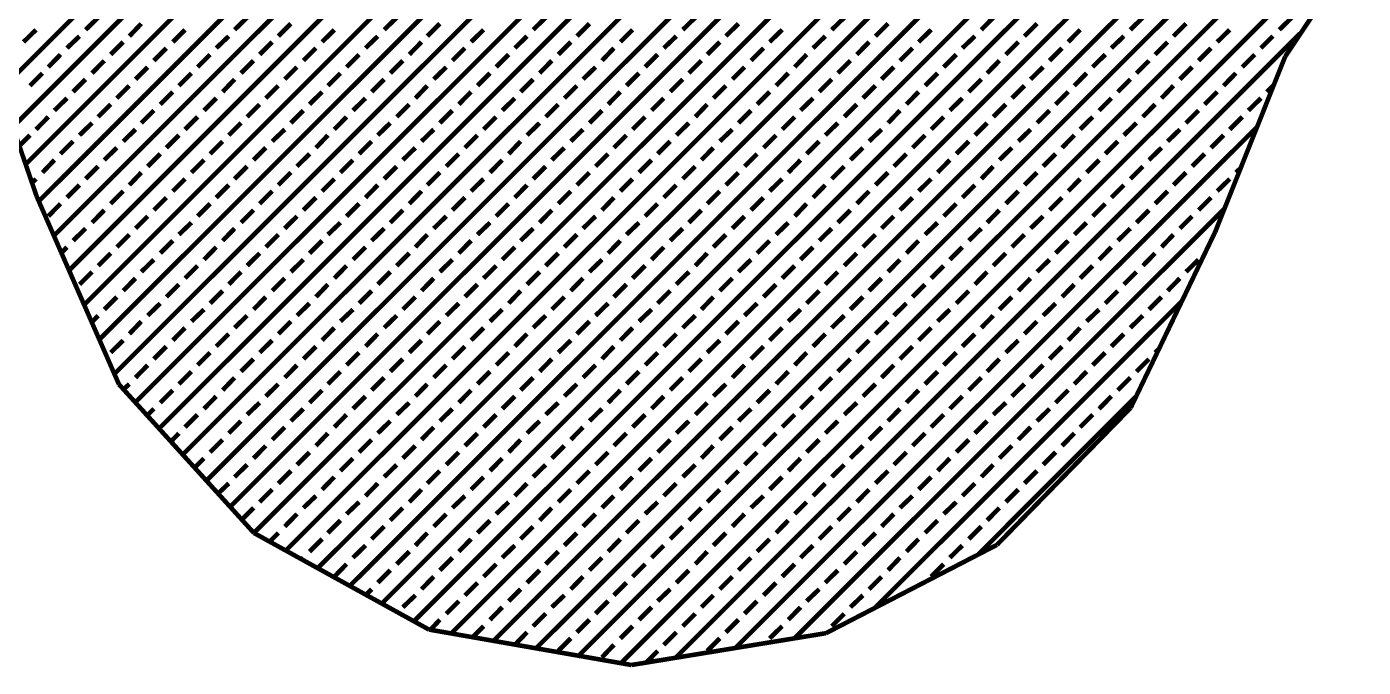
# Model space of a CAD drawing. Extents: x 2 to 176, y -19 to 159.
# Drawn here: x 104.63 to 105.74, y 118.95 to 119.482 of the extents above; entities that cross this region are included whole.
import ezdxf

# ---------------------------------------------------------------- set-up
doc = ezdxf.new("R2010")
doc.units = 0
doc.layers.add('BG_SILKSCREEN_TOP', color=7, linetype='CONTINUOUS')

msp = doc.modelspace()

# ---------------------------------------------------------------- linework, layer by layer
at = {"layer": 'BG_SILKSCREEN_TOP', "const_width": 0.00381}
for points in [[(104.818942, 119.06123), (106.206036, 120.448324)], [(104.845612, 119.046752), (106.250232, 120.451372)], [(104.872028, 119.03202), (106.294174, 120.45442)], [(104.898698, 119.017288), (106.336084, 120.454674)], [(104.92486, 119.002302), (106.373422, 120.451118)], [(104.799384, 119.083074), (106.158284, 120.442228)], [(104.95153, 118.98757), (106.411268, 120.447308)], [(104.982772, 118.977664), (106.448606, 120.443244)], [(105.017824, 118.971568), (106.486198, 120.439434)], [(104.779572, 119.104664), (106.10596, 120.431052)], [(105.05313, 118.965218), (106.523536, 120.435878)], [(104.760014, 119.126508), (106.05389, 120.42013)], [(105.08869, 118.959376), (106.554778, 120.425464)], [(105.123742, 118.953026), (106.585512, 120.41505)], [(104.740456, 119.148098), (105.988866, 120.397016)], [(104.60863, 119.429276), (105.308654, 120.1293)], [(104.61879, 119.398542), (105.32618, 120.105678)], [(104.629712, 119.367808), (105.342436, 120.080532)], [(104.64038, 119.33682), (105.3592, 120.05564)], [(104.65308, 119.308372), (105.375456, 120.030748)], [(104.665526, 119.279416), (105.391712, 120.00611)], [(104.678226, 119.250968), (105.405174, 119.97817)], [(104.690672, 119.222012), (105.41889, 119.949976)], [(104.703372, 119.193564), (105.432098, 119.92229)], [(104.720644, 119.169942), (105.44556, 119.894604)], [(105.675176, 119.456962), (105.73639, 119.54891)], [(104.679242, 119.479314), (104.689656, 119.489474)], [(104.715564, 119.47398), (104.72547, 119.484394)], [(104.80294, 119.479314), (104.813354, 119.489474)], [(104.839262, 119.47398), (104.849676, 119.484394)], [(104.927146, 119.479314), (104.93756, 119.489474)], [(104.96296, 119.47398), (104.973374, 119.484394)], [(105.050844, 119.479314), (105.061258, 119.489474)], [(105.087166, 119.47398), (105.09758, 119.484394)], [(105.17505, 119.479314), (105.185464, 119.489474)], [(105.210864, 119.47398), (105.221278, 119.484394)], [(105.298748, 119.479314), (105.309162, 119.489474)], [(105.33507, 119.47398), (105.345484, 119.484394)], [(105.422954, 119.479314), (105.43286, 119.489474)], [(105.458768, 119.47398), (105.469182, 119.484394)], [(105.546652, 119.479314), (105.557066, 119.489474)], [(105.582466, 119.47398), (105.59288, 119.484394)], [(105.67035, 119.479314), (105.680764, 119.489474)], [(104.62768, 119.469154), (104.638094, 119.479314)], [(104.663748, 119.464074), (104.674162, 119.47398)], [(104.751632, 119.469154), (104.761792, 119.479314)], [(104.7877, 119.464074), (104.798114, 119.47398)], [(104.875584, 119.469154), (104.885744, 119.479314)], [(104.911652, 119.464074), (104.921812, 119.47398)], [(104.999282, 119.469154), (105.009696, 119.479314)], [(105.035604, 119.464074), (105.045764, 119.47398)], [(105.123234, 119.469154), (105.133394, 119.479314)], [(105.159302, 119.464074), (105.169716, 119.47398)], [(105.169462, 118.957852), (105.687622, 119.476266)], [(105.247186, 119.469154), (105.2576, 119.479314)], [(105.283254, 119.464074), (105.293414, 119.47398)], [(105.370884, 119.469154), (105.381298, 119.479314)], [(105.407206, 119.464074), (105.41762, 119.47398)], [(105.49509, 119.469154), (105.504996, 119.479314)], [(105.530904, 119.464074), (105.541318, 119.47398)], [(105.618788, 119.469154), (105.629202, 119.479314)], [(105.65511, 119.464074), (105.665016, 119.47398)], [(104.70007, 119.45874), (104.710484, 119.469154)], [(104.735884, 119.45366), (104.746298, 119.464074)], [(104.823768, 119.45874), (104.834182, 119.469154)], [(104.86009, 119.45366), (104.870504, 119.464074)], [(104.947974, 119.45874), (104.958134, 119.469154)], [(104.983788, 119.45366), (104.994202, 119.464074)], [(105.071672, 119.45874), (105.082086, 119.469154)], [(105.107994, 119.45366), (105.1179, 119.464074)], [(105.19537, 119.45874), (105.205784, 119.469154)], [(105.231692, 119.45366), (105.242106, 119.464074)], [(105.319576, 119.45874), (105.329736, 119.469154)], [(105.35539, 119.45366), (105.365804, 119.464074)], [(105.443274, 119.45874), (105.453688, 119.469154)], [(105.479596, 119.45366), (105.49001, 119.464074)], [(105.567226, 119.45874), (105.57764, 119.469154)], [(105.603294, 119.45366), (105.613708, 119.464074)], [(104.597708, 119.46001), (104.638602, 119.340884)], [(104.648254, 119.448326), (104.658414, 119.45874)], [(104.684576, 119.443246), (104.694736, 119.45366)], [(104.772206, 119.448326), (104.78262, 119.45874)], [(104.808274, 119.443246), (104.818688, 119.45366)], [(104.895904, 119.448326), (104.906318, 119.45874)], [(104.932226, 119.443246), (104.94264, 119.45366)], [(105.02011, 119.448326), (105.030524, 119.45874)], [(105.056178, 119.443246), (105.066338, 119.45366)], [(105.143808, 119.448326), (105.154222, 119.45874)], [(105.18013, 119.443246), (105.190544, 119.45366)], [(105.268014, 119.448326), (105.27792, 119.45874)], [(105.303828, 119.443246), (105.314242, 119.45366)], [(105.391712, 119.448326), (105.402126, 119.45874)], [(105.42778, 119.443246), (105.43794, 119.45366)], [(105.51541, 119.448326), (105.525824, 119.45874)], [(105.551732, 119.443246), (105.562146, 119.45366)], [(105.617264, 119.311674), (105.675176, 119.456962)], [(105.639616, 119.448326), (105.65003, 119.45874)], [(104.633014, 119.432832), (104.643428, 119.443246)], [(104.668828, 119.427752), (104.679242, 119.438166)], [(104.720644, 119.438166), (104.730804, 119.448326)], [(104.756712, 119.432832), (104.767126, 119.443246)], [(104.793034, 119.427752), (104.80294, 119.438166)], [(104.844596, 119.438166), (104.854756, 119.448326)], [(104.88041, 119.432832), (104.890824, 119.443246)], [(104.916732, 119.427752), (104.927146, 119.438166)], [(104.968294, 119.438166), (104.978708, 119.448326)], [(105.004616, 119.432832), (105.01503, 119.443246)], [(105.04043, 119.427752), (105.050844, 119.438166)], [(105.092246, 119.438166), (105.10266, 119.448326)], [(105.128314, 119.432832), (105.138728, 119.443246)], [(105.164636, 119.427752), (105.17505, 119.438166)], [(105.216198, 119.438166), (105.226358, 119.448326)], [(105.25252, 119.432832), (105.26268, 119.443246)], [(105.288334, 119.427752), (105.298748, 119.438166)], [(105.34015, 119.438166), (105.35031, 119.448326)], [(105.376218, 119.432832), (105.386632, 119.443246)], [(105.41254, 119.427752), (105.422954, 119.438166)], [(105.463848, 119.438166), (105.474262, 119.448326)], [(105.50017, 119.432832), (105.51033, 119.443246)], [(105.536238, 119.427752), (105.546652, 119.438166)], [(105.5878, 119.438166), (105.59796, 119.448326)], [(105.624122, 119.432832), (105.634282, 119.443246)], [(104.70515, 119.422418), (104.715564, 119.432832)], [(104.741218, 119.417338), (104.751632, 119.427752)], [(104.828848, 119.422418), (104.839262, 119.432832)], [(104.86517, 119.417338), (104.875584, 119.427752)], [(104.953054, 119.422418), (104.96296, 119.432832)], [(104.989122, 119.417338), (104.999282, 119.427752)], [(105.076752, 119.422418), (105.087166, 119.432832)], [(105.113074, 119.417338), (105.123234, 119.427752)], [(105.20045, 119.422418), (105.210864, 119.432832)], [(105.236772, 119.417338), (105.247186, 119.427752)], [(105.324656, 119.422418), (105.33507, 119.432832)], [(105.360724, 119.417338), (105.370884, 119.427752)], [(105.448354, 119.422418), (105.458768, 119.432832)], [(105.484676, 119.417338), (105.49509, 119.427752)], [(105.57256, 119.422418), (105.582466, 119.432832)], [(105.608374, 119.417338), (105.618788, 119.427752)], [(105.659936, 119.427752), (105.665778, 119.43334)], [(104.653334, 119.412258), (104.663748, 119.422418)], [(104.689656, 119.406924), (104.70007, 119.417338)], [(104.77754, 119.412258), (104.7877, 119.422418)], [(104.813354, 119.406924), (104.823768, 119.417338)], [(104.901238, 119.412258), (104.911652, 119.422418)], [(104.93756, 119.406924), (104.947974, 119.417338)], [(105.02519, 119.412258), (105.035604, 119.422418)], [(105.061258, 119.406924), (105.071672, 119.417338)], [(105.149142, 119.412258), (105.159302, 119.422418)], [(105.185464, 119.406924), (105.19537, 119.417338)], [(105.27284, 119.412258), (105.283254, 119.422418)], [(105.309162, 119.406924), (105.319576, 119.417338)], [(105.396792, 119.412258), (105.407206, 119.422418)], [(105.43286, 119.406924), (105.443274, 119.417338)], [(105.520744, 119.412258), (105.530904, 119.422418)], [(105.557066, 119.406924), (105.567226, 119.417338)], [(105.644696, 119.412258), (105.65511, 119.422418)], [(104.638094, 119.39651), (104.648254, 119.406924)], [(104.72547, 119.401844), (104.735884, 119.412258)], [(104.761792, 119.39651), (104.772206, 119.406924)], [(104.849676, 119.401844), (104.86009, 119.412258)], [(104.885744, 119.39651), (104.895904, 119.406924)], [(104.973374, 119.401844), (104.983788, 119.412258)], [(105.009696, 119.39651), (105.02011, 119.406924)], [(105.09758, 119.401844), (105.107994, 119.412258)], [(105.133394, 119.39651), (105.143808, 119.406924)], [(105.221278, 119.401844), (105.231692, 119.412258)], [(105.2576, 119.39651), (105.268014, 119.406924)], [(105.345484, 119.401844), (105.35539, 119.412258)], [(105.381298, 119.39651), (105.391712, 119.406924)], [(105.469182, 119.401844), (105.479596, 119.412258)], [(105.504996, 119.39651), (105.51541, 119.406924)], [(105.59288, 119.401844), (105.603294, 119.412258)], [(105.629202, 119.39651), (105.639616, 119.406924)], [(104.674162, 119.391684), (104.684576, 119.401844)], [(104.710484, 119.386604), (104.720644, 119.39651)], [(104.798114, 119.391684), (104.808274, 119.401844)], [(104.834182, 119.386604), (104.844596, 119.39651)], [(104.921812, 119.391684), (104.932226, 119.401844)], [(104.958134, 119.386604), (104.968294, 119.39651)], [(105.045764, 119.391684), (105.056178, 119.401844)], [(105.082086, 119.386604), (105.092246, 119.39651)], [(105.169716, 119.391684), (105.18013, 119.401844)], [(105.205784, 119.386604), (105.216198, 119.39651)], [(105.218738, 118.965726), (105.652062, 119.398796)], [(105.293414, 119.391684), (105.303828, 119.401844)], [(105.329736, 119.386604), (105.34015, 119.39651)], [(105.41762, 119.391684), (105.42778, 119.401844)], [(105.453688, 119.386604), (105.463848, 119.39651)], [(105.541318, 119.391684), (105.551732, 119.401844)], [(105.57764, 119.386604), (105.5878, 119.39651)], [(104.624124, 119.382794), (104.633014, 119.391684)], [(104.658414, 119.37619), (104.668828, 119.386604)], [(104.746298, 119.38127), (104.756712, 119.391684)], [(104.78262, 119.37619), (104.793034, 119.386604)], [(104.870504, 119.38127), (104.88041, 119.391684)], [(104.906318, 119.37619), (104.916732, 119.386604)], [(104.994202, 119.38127), (105.004616, 119.391684)], [(105.030524, 119.37619), (105.04043, 119.386604)], [(105.1179, 119.38127), (105.128314, 119.391684)], [(105.154222, 119.37619), (105.164636, 119.386604)], [(105.242106, 119.38127), (105.25252, 119.391684)], [(105.27792, 119.37619), (105.288334, 119.386604)], [(105.365804, 119.38127), (105.376218, 119.391684)], [(105.402126, 119.37619), (105.41254, 119.386604)], [(105.49001, 119.38127), (105.50017, 119.391684)], [(105.525824, 119.37619), (105.536238, 119.386604)], [(105.613708, 119.38127), (105.624122, 119.391684)], [(104.694736, 119.37111), (104.70515, 119.38127)], [(104.730804, 119.365776), (104.741218, 119.37619)], [(104.818688, 119.37111), (104.828848, 119.38127)], [(104.854756, 119.365776), (104.86517, 119.37619)], [(104.94264, 119.37111), (104.953054, 119.38127)], [(104.978708, 119.365776), (104.989122, 119.37619)], [(105.066338, 119.37111), (105.076752, 119.38127)], [(105.10266, 119.365776), (105.113074, 119.37619)], [(105.190544, 119.37111), (105.20045, 119.38127)], [(105.226358, 119.365776), (105.236772, 119.37619)], [(105.314242, 119.37111), (105.324656, 119.38127)], [(105.35031, 119.365776), (105.360724, 119.37619)], [(105.43794, 119.37111), (105.448354, 119.38127)], [(105.474262, 119.365776), (105.484676, 119.37619)], [(105.562146, 119.37111), (105.57256, 119.38127)], [(105.59796, 119.365776), (105.608374, 119.37619)], [(104.643428, 119.360696), (104.653334, 119.37111)], [(104.679242, 119.355362), (104.689656, 119.365776)], [(104.715564, 119.350282), (104.72547, 119.360696)], [(104.767126, 119.360696), (104.77754, 119.37111)], [(104.80294, 119.355362), (104.813354, 119.365776)], [(104.839262, 119.350282), (104.849676, 119.360696)], [(104.890824, 119.360696), (104.901238, 119.37111)], [(104.927146, 119.355362), (104.93756, 119.365776)], [(104.96296, 119.350282), (104.973374, 119.360696)], [(105.01503, 119.360696), (105.02519, 119.37111)], [(105.050844, 119.355362), (105.061258, 119.365776)], [(105.087166, 119.350282), (105.09758, 119.360696)], [(105.138728, 119.360696), (105.149142, 119.37111)], [(105.17505, 119.355362), (105.185464, 119.365776)], [(105.210864, 119.350282), (105.221278, 119.360696)], [(105.26268, 119.360696), (105.27284, 119.37111)], [(105.298748, 119.355362), (105.309162, 119.365776)], [(105.33507, 119.350282), (105.345484, 119.360696)], [(105.386632, 119.360696), (105.396792, 119.37111)], [(105.422954, 119.355362), (105.43286, 119.365776)], [(105.458768, 119.350282), (105.469182, 119.360696)], [(105.51033, 119.360696), (105.520744, 119.37111)], [(105.546652, 119.355362), (105.557066, 119.365776)], [(105.582466, 119.350282), (105.59288, 119.360696)], [(105.634282, 119.360696), (105.638092, 119.364252)], [(104.634792, 119.35206), (104.638094, 119.355362)], [(104.663748, 119.339868), (104.674162, 119.350282)], [(104.751632, 119.345202), (104.761792, 119.355362)], [(104.7877, 119.339868), (104.798114, 119.350282)], [(104.875584, 119.345202), (104.885744, 119.355362)], [(104.911652, 119.339868), (104.921812, 119.350282)], [(104.999282, 119.345202), (105.009696, 119.355362)], [(105.035604, 119.339868), (105.045764, 119.350282)], [(105.123234, 119.345202), (105.133394, 119.355362)], [(105.159302, 119.339868), (105.169716, 119.350282)], [(105.247186, 119.345202), (105.2576, 119.355362)], [(105.283254, 119.339868), (105.293414, 119.350282)], [(105.370884, 119.345202), (105.381298, 119.355362)], [(105.407206, 119.339868), (105.41762, 119.350282)], [(105.49509, 119.345202), (105.504996, 119.355362)], [(105.530904, 119.339868), (105.541318, 119.350282)], [(105.618788, 119.345202), (105.629202, 119.355362)], [(104.638602, 119.340884), (104.706928, 119.184674)], [(104.70007, 119.334788), (104.710484, 119.345202)], [(104.735884, 119.329454), (104.746298, 119.339868)], [(104.823768, 119.334788), (104.834182, 119.345202)], [(104.86009, 119.329454), (104.870504, 119.339868)], [(104.947974, 119.334788), (104.958134, 119.345202)], [(104.983788, 119.329454), (104.994202, 119.339868)], [(105.071672, 119.334788), (105.082086, 119.345202)], [(105.107994, 119.329454), (105.1179, 119.339868)], [(105.19537, 119.334788), (105.205784, 119.345202)], [(105.231692, 119.329454), (105.242106, 119.339868)], [(105.319576, 119.334788), (105.329736, 119.345202)], [(105.35539, 119.329454), (105.365804, 119.339868)], [(105.443274, 119.334788), (105.453688, 119.345202)], [(105.479596, 119.329454), (105.49001, 119.339868)], [(105.567226, 119.334788), (105.57764, 119.345202)], [(105.603294, 119.329454), (105.613708, 119.339868)], [(104.648254, 119.324374), (104.658414, 119.334788)], [(104.684576, 119.31904), (104.694736, 119.329454)], [(104.772206, 119.324374), (104.78262, 119.334788)], [(104.808274, 119.31904), (104.818688, 119.329454)], [(104.895904, 119.324374), (104.906318, 119.334788)], [(104.932226, 119.31904), (104.94264, 119.329454)], [(105.02011, 119.324374), (105.030524, 119.334788)], [(105.056178, 119.31904), (105.066338, 119.329454)], [(105.143808, 119.324374), (105.154222, 119.334788)], [(105.18013, 119.31904), (105.190544, 119.329454)], [(105.268014, 119.324374), (105.27792, 119.334788)], [(105.268014, 118.973854), (105.624376, 119.330216)], [(105.303828, 119.31904), (105.314242, 119.329454)], [(105.391712, 119.324374), (105.402126, 119.334788)], [(105.42778, 119.31904), (105.43794, 119.329454)], [(105.51541, 119.324374), (105.525824, 119.334788)], [(105.551732, 119.31904), (105.562146, 119.329454)], [(104.720644, 119.314214), (104.730804, 119.324374)], [(104.756712, 119.309134), (104.767126, 119.31904)], [(104.844596, 119.314214), (104.854756, 119.324374)], [(104.88041, 119.309134), (104.890824, 119.31904)], [(104.968294, 119.314214), (104.978708, 119.324374)], [(105.004616, 119.309134), (105.01503, 119.31904)], [(105.092246, 119.314214), (105.10266, 119.324374)], [(105.128314, 119.309134), (105.138728, 119.31904)], [(105.216198, 119.314214), (105.226358, 119.324374)], [(105.25252, 119.309134), (105.26268, 119.31904)], [(105.34015, 119.314214), (105.35031, 119.324374)], [(105.376218, 119.309134), (105.386632, 119.31904)], [(105.463848, 119.314214), (105.474262, 119.324374)], [(105.50017, 119.309134), (105.51033, 119.31904)], [(105.5878, 119.314214), (105.59796, 119.324374)], [(104.668828, 119.304054), (104.679242, 119.314214)], [(104.70515, 119.29872), (104.715564, 119.309134)], [(104.793034, 119.304054), (104.80294, 119.314214)], [(104.828848, 119.29872), (104.839262, 119.309134)], [(104.916732, 119.304054), (104.927146, 119.314214)], [(104.953054, 119.29872), (104.96296, 119.309134)], [(105.04043, 119.304054), (105.050844, 119.314214)], [(105.076752, 119.29872), (105.087166, 119.309134)], [(105.164636, 119.304054), (105.17505, 119.314214)], [(105.20045, 119.29872), (105.210864, 119.309134)], [(105.288334, 119.304054), (105.298748, 119.314214)], [(105.324656, 119.29872), (105.33507, 119.309134)], [(105.41254, 119.304054), (105.422954, 119.314214)], [(105.448354, 119.29872), (105.458768, 119.309134)], [(105.536238, 119.304054), (105.546652, 119.314214)], [(105.546906, 119.165116), (105.617264, 119.311674)], [(105.57256, 119.29872), (105.582466, 119.309134)], [(104.659176, 119.293894), (104.663748, 119.29872)], [(104.689656, 119.283226), (104.70007, 119.29364)], [(104.741218, 119.29364), (104.751632, 119.304054)], [(104.77754, 119.288306), (104.7877, 119.29872)], [(104.813354, 119.283226), (104.823768, 119.29364)], [(104.86517, 119.29364), (104.875584, 119.304054)], [(104.901238, 119.288306), (104.911652, 119.29872)], [(104.93756, 119.283226), (104.947974, 119.29364)], [(104.989122, 119.29364), (104.999282, 119.304054)], [(105.02519, 119.288306), (105.035604, 119.29872)], [(105.061258, 119.283226), (105.071672, 119.29364)], [(105.113074, 119.29364), (105.123234, 119.304054)], [(105.149142, 119.288306), (105.159302, 119.29872)], [(105.185464, 119.283226), (105.19537, 119.29364)], [(105.236772, 119.29364), (105.247186, 119.304054)], [(105.27284, 119.288306), (105.283254, 119.29872)], [(105.309162, 119.283226), (105.319576, 119.29364)], [(105.360724, 119.29364), (105.370884, 119.304054)], [(105.396792, 119.288306), (105.407206, 119.29872)], [(105.43286, 119.283226), (105.443274, 119.29364)], [(105.484676, 119.29364), (105.49509, 119.304054)], [(105.520744, 119.288306), (105.530904, 119.29872)], [(105.557066, 119.283226), (105.567226, 119.29364)], [(104.72547, 119.278146), (104.735884, 119.288306)], [(104.761792, 119.272812), (104.772206, 119.283226)], [(104.849676, 119.278146), (104.86009, 119.288306)], [(104.885744, 119.272812), (104.895904, 119.283226)], [(104.973374, 119.278146), (104.983788, 119.288306)], [(105.009696, 119.272812), (105.02011, 119.283226)], [(105.09758, 119.278146), (105.107994, 119.288306)], [(105.133394, 119.272812), (105.143808, 119.283226)], [(105.221278, 119.278146), (105.231692, 119.288306)], [(105.2576, 119.272812), (105.268014, 119.283226)], [(105.345484, 119.278146), (105.35539, 119.288306)], [(105.381298, 119.272812), (105.391712, 119.283226)], [(105.469182, 119.278146), (105.479596, 119.288306)], [(105.504996, 119.272812), (105.51541, 119.283226)], [(105.59288, 119.278146), (105.603294, 119.288306)], [(104.674162, 119.267732), (104.684576, 119.278146)], [(104.710484, 119.262398), (104.720644, 119.272812)], [(104.798114, 119.267732), (104.808274, 119.278146)], [(104.834182, 119.262398), (104.844596, 119.272812)], [(104.921812, 119.267732), (104.932226, 119.278146)], [(104.958134, 119.262398), (104.968294, 119.272812)], [(105.045764, 119.267732), (105.056178, 119.278146)], [(105.082086, 119.262398), (105.092246, 119.272812)], [(105.169716, 119.267732), (105.18013, 119.278146)], [(105.205784, 119.262398), (105.216198, 119.272812)], [(105.293414, 119.267732), (105.303828, 119.278146)], [(105.329736, 119.262398), (105.34015, 119.272812)], [(105.41762, 119.267732), (105.42778, 119.278146)], [(105.453688, 119.262398), (105.463848, 119.272812)], [(105.541318, 119.267732), (105.551732, 119.278146)], [(105.57764, 119.262398), (105.5878, 119.272812)], [(104.746298, 119.257318), (104.756712, 119.267732)], [(104.78262, 119.251984), (104.793034, 119.262398)], [(104.870504, 119.257318), (104.88041, 119.267732)], [(104.906318, 119.251984), (104.916732, 119.262398)], [(104.994202, 119.257318), (105.004616, 119.267732)], [(105.030524, 119.251984), (105.04043, 119.262398)], [(105.1179, 119.257318), (105.128314, 119.267732)], [(105.154222, 119.251984), (105.164636, 119.262398)], [(105.242106, 119.257318), (105.25252, 119.267732)], [(105.27792, 119.251984), (105.288334, 119.262398)], [(105.365804, 119.257318), (105.376218, 119.267732)], [(105.402126, 119.251984), (105.41254, 119.262398)], [(105.49001, 119.257318), (105.50017, 119.267732)], [(105.525824, 119.251984), (105.536238, 119.262398)], [(104.694736, 119.246904), (104.70515, 119.257318)], [(104.730804, 119.241824), (104.741218, 119.251984)], [(104.818688, 119.246904), (104.828848, 119.257318)], [(104.854756, 119.241824), (104.86517, 119.251984)], [(104.94264, 119.246904), (104.953054, 119.257318)], [(104.978708, 119.241824), (104.989122, 119.251984)], [(105.066338, 119.246904), (105.076752, 119.257318)], [(105.10266, 119.241824), (105.113074, 119.251984)], [(105.190544, 119.246904), (105.20045, 119.257318)], [(105.226358, 119.241824), (105.236772, 119.251984)], [(105.314242, 119.246904), (105.324656, 119.257318)], [(105.334562, 118.999), (105.589578, 119.254016)], [(105.35031, 119.241824), (105.360724, 119.251984)], [(105.43794, 119.246904), (105.448354, 119.257318)], [(105.474262, 119.241824), (105.484676, 119.251984)], [(105.562146, 119.246904), (105.57256, 119.257318)], [(104.684576, 119.23649), (104.689656, 119.241824)], [(104.767126, 119.236998), (104.77754, 119.246904)], [(104.80294, 119.231664), (104.813354, 119.241824)], [(104.890824, 119.236998), (104.901238, 119.246904)], [(104.927146, 119.231664), (104.93756, 119.241824)], [(105.01503, 119.236998), (105.02519, 119.246904)], [(105.050844, 119.231664), (105.061258, 119.241824)], [(105.138728, 119.236998), (105.149142, 119.246904)], [(105.17505, 119.231664), (105.185464, 119.241824)], [(105.26268, 119.236998), (105.27284, 119.246904)], [(105.298748, 119.231664), (105.309162, 119.241824)], [(105.386632, 119.236998), (105.396792, 119.246904)], [(105.422954, 119.231664), (105.43286, 119.241824)], [(105.51033, 119.236998), (105.520744, 119.246904)], [(105.546652, 119.231664), (105.557066, 119.241824)], [(104.715564, 119.226584), (104.72547, 119.236998)], [(104.751632, 119.22125), (104.761792, 119.231664)], [(104.839262, 119.226584), (104.849676, 119.236998)], [(104.875584, 119.22125), (104.885744, 119.231664)], [(104.96296, 119.226584), (104.973374, 119.236998)], [(104.999282, 119.22125), (105.009696, 119.231664)], [(105.087166, 119.226584), (105.09758, 119.236998)], [(105.123234, 119.22125), (105.133394, 119.231664)], [(105.210864, 119.226584), (105.221278, 119.236998)], [(105.247186, 119.22125), (105.2576, 119.231664)], [(105.33507, 119.226584), (105.345484, 119.236998)], [(105.370884, 119.22125), (105.381298, 119.231664)], [(105.458768, 119.226584), (105.469182, 119.236998)], [(105.49509, 119.22125), (105.504996, 119.231664)], [(104.70007, 119.21109), (104.710484, 119.22125)], [(104.735884, 119.205756), (104.746298, 119.21617)], [(104.7877, 119.21617), (104.798114, 119.226584)], [(104.823768, 119.21109), (104.834182, 119.22125)], [(104.86009, 119.205756), (104.870504, 119.21617)], [(104.911652, 119.21617), (104.921812, 119.226584)], [(104.947974, 119.21109), (104.958134, 119.22125)], [(104.983788, 119.205756), (104.994202, 119.21617)], [(105.035604, 119.21617), (105.045764, 119.226584)], [(105.071672, 119.21109), (105.082086, 119.22125)], [(105.107994, 119.205756), (105.1179, 119.21617)], [(105.159302, 119.21617), (105.169716, 119.226584)], [(105.19537, 119.21109), (105.205784, 119.22125)], [(105.231692, 119.205756), (105.242106, 119.21617)], [(105.283254, 119.21617), (105.293414, 119.226584)], [(105.319576, 119.21109), (105.329736, 119.22125)], [(105.35539, 119.205756), (105.365804, 119.21617)], [(105.407206, 119.21617), (105.41762, 119.226584)], [(105.443274, 119.21109), (105.453688, 119.22125)], [(105.479596, 119.205756), (105.49001, 119.21617)], [(105.530904, 119.21617), (105.541318, 119.226584)], [(104.772206, 119.200676), (104.78262, 119.21109)], [(104.808274, 119.195342), (104.818688, 119.205756)], [(104.895904, 119.200676), (104.906318, 119.21109)], [(104.932226, 119.195342), (104.94264, 119.205756)], [(105.02011, 119.200676), (105.030524, 119.21109)], [(105.056178, 119.195342), (105.066338, 119.205756)], [(105.143808, 119.200676), (105.154222, 119.21109)], [(105.18013, 119.195342), (105.190544, 119.205756)], [(105.268014, 119.200676), (105.27792, 119.21109)], [(105.303828, 119.195342), (105.314242, 119.205756)], [(105.391712, 119.200676), (105.402126, 119.21109)], [(105.42778, 119.195342), (105.43794, 119.205756)], [(105.51541, 119.200676), (105.525824, 119.21109)], [(105.551732, 119.195342), (105.562146, 119.205756)], [(105.567226, 119.21109), (105.570782, 119.214392)], [(104.720644, 119.190262), (104.730804, 119.200676)], [(104.756712, 119.184928), (104.767126, 119.195342)], [(104.844596, 119.190262), (104.854756, 119.200676)], [(104.88041, 119.184928), (104.890824, 119.195342)], [(104.968294, 119.190262), (104.978708, 119.200676)], [(105.004616, 119.184928), (105.01503, 119.195342)], [(105.092246, 119.190262), (105.10266, 119.200676)], [(105.128314, 119.184928), (105.138728, 119.195342)], [(105.216198, 119.190262), (105.226358, 119.200676)], [(105.25252, 119.184928), (105.26268, 119.195342)], [(105.34015, 119.190262), (105.35031, 119.200676)], [(105.376218, 119.184928), (105.386632, 119.195342)], [(105.463848, 119.190262), (105.474262, 119.200676)], [(105.50017, 119.184928), (105.51033, 119.195342)], [(104.706928, 119.184674), (104.818942, 119.06123)], [(104.710738, 119.18061), (104.715564, 119.184928)], [(104.793034, 119.179848), (104.80294, 119.190262)], [(104.828848, 119.174768), (104.839262, 119.184928)], [(104.916732, 119.179848), (104.927146, 119.190262)], [(104.953054, 119.174768), (104.96296, 119.184928)], [(105.04043, 119.179848), (105.050844, 119.190262)], [(105.076752, 119.174768), (105.087166, 119.184928)], [(105.164636, 119.179848), (105.17505, 119.190262)], [(105.20045, 119.174768), (105.210864, 119.184928)], [(105.288334, 119.179848), (105.298748, 119.190262)], [(105.324656, 119.174768), (105.33507, 119.184928)], [(105.41254, 119.179848), (105.422954, 119.190262)], [(105.448354, 119.174768), (105.458768, 119.184928)], [(105.536238, 119.179848), (105.546652, 119.190262)], [(104.741218, 119.169434), (104.751632, 119.179848)], [(104.77754, 119.164354), (104.7877, 119.174768)], [(104.86517, 119.169434), (104.875584, 119.179848)], [(104.901238, 119.164354), (104.911652, 119.174768)], [(104.989122, 119.169434), (104.999282, 119.179848)], [(105.02519, 119.164354), (105.035604, 119.174768)], [(105.113074, 119.169434), (105.123234, 119.179848)], [(105.149142, 119.164354), (105.159302, 119.174768)], [(105.236772, 119.169434), (105.247186, 119.179848)], [(105.27284, 119.164354), (105.283254, 119.174768)], [(105.360724, 119.169434), (105.370884, 119.179848)], [(105.396792, 119.164354), (105.407206, 119.174768)], [(105.42016, 119.043196), (105.551732, 119.175022)], [(105.484676, 119.169434), (105.49509, 119.179848)], [(105.520744, 119.164354), (105.530904, 119.174768)], [(104.730296, 119.158766), (104.735884, 119.164354)], [(104.813354, 119.159528), (104.823768, 119.169434)], [(104.849676, 119.154194), (104.86009, 119.164354)], [(104.93756, 119.159528), (104.947974, 119.169434)], [(104.973374, 119.154194), (104.983788, 119.164354)], [(105.061258, 119.159528), (105.071672, 119.169434)], [(105.09758, 119.154194), (105.107994, 119.164354)], [(105.185464, 119.159528), (105.19537, 119.169434)], [(105.221278, 119.154194), (105.231692, 119.164354)], [(105.309162, 119.159528), (105.319576, 119.169434)], [(105.345484, 119.154194), (105.35539, 119.164354)], [(105.43286, 119.159528), (105.443274, 119.169434)], [(105.435908, 119.051324), (105.546906, 119.165116)], [(105.469182, 119.154194), (105.479596, 119.164354)], [(104.761792, 119.149114), (104.772206, 119.159528)], [(104.798114, 119.144034), (104.808274, 119.154194)], [(104.885744, 119.149114), (104.895904, 119.159528)], [(104.921812, 119.144034), (104.932226, 119.154194)], [(105.009696, 119.149114), (105.02011, 119.159528)], [(105.045764, 119.144034), (105.056178, 119.154194)], [(105.133394, 119.149114), (105.143808, 119.159528)], [(105.169716, 119.144034), (105.18013, 119.154194)], [(105.2576, 119.149114), (105.268014, 119.159528)], [(105.293414, 119.144034), (105.303828, 119.154194)], [(105.381298, 119.149114), (105.391712, 119.159528)], [(105.41762, 119.144034), (105.42778, 119.154194)], [(105.504996, 119.149114), (105.51541, 119.159528)], [(104.750108, 119.137176), (104.756712, 119.144034)], [(104.78262, 119.128286), (104.793034, 119.1387)], [(104.834182, 119.1387), (104.844596, 119.149114)], [(104.870504, 119.13362), (104.88041, 119.144034)], [(104.906318, 119.128286), (104.916732, 119.1387)], [(104.958134, 119.1387), (104.968294, 119.149114)], [(104.994202, 119.13362), (105.004616, 119.144034)], [(105.030524, 119.128286), (105.04043, 119.1387)], [(105.082086, 119.1387), (105.092246, 119.149114)], [(105.1179, 119.13362), (105.128314, 119.144034)], [(105.154222, 119.128286), (105.164636, 119.1387)], [(105.205784, 119.1387), (105.216198, 119.149114)], [(105.242106, 119.13362), (105.25252, 119.144034)], [(105.27792, 119.128286), (105.288334, 119.1387)], [(105.329736, 119.1387), (105.34015, 119.149114)], [(105.365804, 119.13362), (105.376218, 119.144034)], [(105.402126, 119.128286), (105.41254, 119.1387)], [(105.453688, 119.1387), (105.463848, 119.149114)], [(105.49001, 119.13362), (105.50017, 119.144034)], [(104.818688, 119.123206), (104.828848, 119.13362)], [(104.854756, 119.117872), (104.86517, 119.128286)], [(104.94264, 119.123206), (104.953054, 119.13362)], [(104.978708, 119.117872), (104.989122, 119.128286)], [(105.066338, 119.123206), (105.076752, 119.13362)], [(105.10266, 119.117872), (105.113074, 119.128286)], [(105.190544, 119.123206), (105.20045, 119.13362)], [(105.226358, 119.117872), (105.236772, 119.128286)], [(105.314242, 119.123206), (105.324656, 119.13362)], [(105.35031, 119.117872), (105.360724, 119.128286)], [(105.43794, 119.123206), (105.448354, 119.13362)], [(105.474262, 119.117872), (105.484676, 119.128286)], [(104.769666, 119.115332), (104.77754, 119.123206)], [(104.80294, 119.107712), (104.813354, 119.117872)], [(104.890824, 119.112792), (104.901238, 119.123206)], [(104.927146, 119.107712), (104.93756, 119.117872)], [(105.01503, 119.112792), (105.02519, 119.123206)], [(105.050844, 119.107712), (105.061258, 119.117872)], [(105.138728, 119.112792), (105.149142, 119.123206)], [(105.17505, 119.107712), (105.185464, 119.117872)], [(105.26268, 119.112792), (105.27284, 119.123206)], [(105.298748, 119.107712), (105.309162, 119.117872)], [(105.386632, 119.112792), (105.396792, 119.123206)], [(105.422954, 119.107712), (105.43286, 119.117872)], [(104.839262, 119.102378), (104.849676, 119.112792)], [(104.875584, 119.097298), (104.885744, 119.107712)], [(104.96296, 119.102378), (104.973374, 119.112792)], [(104.999282, 119.097298), (105.009696, 119.107712)], [(105.087166, 119.102378), (105.09758, 119.112792)], [(105.123234, 119.097298), (105.133394, 119.107712)], [(105.210864, 119.102378), (105.221278, 119.112792)], [(105.247186, 119.097298), (105.2576, 119.107712)], [(105.33507, 119.102378), (105.345484, 119.112792)], [(105.370884, 119.097298), (105.381298, 119.107712)], [(105.458768, 119.102378), (105.469182, 119.112792)], [(104.789224, 119.093996), (104.798114, 119.102378)], [(104.823768, 119.086884), (104.834182, 119.097298)], [(104.911652, 119.091964), (104.921812, 119.102378)], [(104.947974, 119.086884), (104.958134, 119.097298)], [(105.035604, 119.091964), (105.045764, 119.102378)], [(105.071672, 119.086884), (105.082086, 119.097298)], [(105.159302, 119.091964), (105.169716, 119.102378)], [(105.19537, 119.086884), (105.205784, 119.097298)], [(105.283254, 119.091964), (105.293414, 119.102378)], [(105.319576, 119.086884), (105.329736, 119.097298)], [(105.407206, 119.091964), (105.41762, 119.102378)], [(105.443274, 119.086884), (105.453688, 119.097298)], [(104.86009, 119.082058), (104.870504, 119.091964)], [(104.895904, 119.076978), (104.906318, 119.086884)], [(104.983788, 119.082058), (104.994202, 119.091964)], [(105.02011, 119.076978), (105.030524, 119.086884)], [(105.107994, 119.082058), (105.1179, 119.091964)], [(105.143808, 119.076978), (105.154222, 119.086884)], [(105.231692, 119.082058), (105.242106, 119.091964)], [(105.268014, 119.076978), (105.27792, 119.086884)], [(105.35539, 119.082058), (105.365804, 119.091964)], [(105.391712, 119.076978), (105.402126, 119.086884)], [(104.809036, 119.072406), (104.818688, 119.082058)], [(104.844596, 119.066564), (104.854756, 119.076978)], [(104.932226, 119.071644), (104.94264, 119.082058)], [(104.968294, 119.066564), (104.978708, 119.076978)], [(105.056178, 119.071644), (105.066338, 119.082058)], [(105.092246, 119.066564), (105.10266, 119.076978)], [(105.18013, 119.071644), (105.190544, 119.082058)], [(105.216198, 119.066564), (105.226358, 119.076978)], [(105.303828, 119.071644), (105.314242, 119.082058)], [(105.34015, 119.066564), (105.35031, 119.076978)], [(105.42778, 119.071644), (105.43794, 119.082058)], [(104.818942, 119.06123), (104.96423, 118.980966)], [(104.832404, 119.054372), (104.839262, 119.06123)], [(104.88041, 119.06123), (104.890824, 119.071644)], [(104.916732, 119.05615), (104.927146, 119.066564)], [(104.953054, 119.050816), (104.96296, 119.06123)], [(105.004616, 119.06123), (105.01503, 119.071644)], [(105.04043, 119.05615), (105.050844, 119.066564)], [(105.076752, 119.050816), (105.087166, 119.06123)], [(105.128314, 119.06123), (105.138728, 119.071644)], [(105.164636, 119.05615), (105.17505, 119.066564)], [(105.20045, 119.050816), (105.210864, 119.06123)], [(105.25252, 119.06123), (105.26268, 119.071644)], [(105.288334, 119.05615), (105.298748, 119.066564)], [(105.324656, 119.050816), (105.33507, 119.06123)], [(105.376218, 119.06123), (105.386632, 119.071644)], [(105.41254, 119.05615), (105.422954, 119.066564)], [(104.86517, 119.045736), (104.875584, 119.05615)], [(104.901238, 119.040656), (104.911652, 119.050816)], [(104.989122, 119.045736), (104.999282, 119.05615)], [(105.02519, 119.040656), (105.035604, 119.050816)], [(105.113074, 119.045736), (105.123234, 119.05615)], [(105.149142, 119.040656), (105.159302, 119.050816)], [(105.236772, 119.045736), (105.247186, 119.05615)], [(105.27284, 119.040656), (105.283254, 119.050816)], [(105.293922, 118.977918), (105.435908, 119.051324)], [(105.360724, 119.045736), (105.370884, 119.05615)], [(105.396792, 119.040656), (105.407206, 119.050816)], [(104.858566, 119.039386), (104.86009, 119.040656)], [(104.93756, 119.035322), (104.947974, 119.045736)], [(104.973374, 119.030242), (104.983788, 119.040656)], [(105.061258, 119.035322), (105.071672, 119.045736)], [(105.09758, 119.030242), (105.107994, 119.040656)], [(105.185464, 119.035322), (105.19537, 119.045736)], [(105.221278, 119.030242), (105.231692, 119.040656)], [(105.309162, 119.035322), (105.319576, 119.045736)], [(105.345484, 119.030242), (105.35539, 119.040656)], [(104.885744, 119.024908), (104.895904, 119.035322)], [(104.921812, 119.019828), (104.932226, 119.030242)], [(105.009696, 119.024908), (105.02011, 119.035322)], [(105.045764, 119.019828), (105.056178, 119.030242)], [(105.133394, 119.024908), (105.143808, 119.035322)], [(105.169716, 119.019828), (105.18013, 119.030242)], [(105.2576, 119.024908), (105.268014, 119.035322)], [(105.293414, 119.019828), (105.303828, 119.030242)], [(105.381298, 119.024908), (105.391712, 119.035322)], [(104.958134, 119.014494), (104.968294, 119.024908)], [(104.994202, 119.009414), (105.004616, 119.019828)], [(105.082086, 119.014494), (105.092246, 119.024908)], [(105.1179, 119.009414), (105.128314, 119.019828)], [(105.205784, 119.014494), (105.216198, 119.024908)], [(105.242106, 119.009414), (105.25252, 119.019828)], [(105.329736, 119.014494), (105.34015, 119.024908)], [(104.911906, 119.009668), (104.916732, 119.014494)], [(104.94264, 118.999508), (104.953054, 119.009414)], [(105.030524, 119.004588), (105.04043, 119.014494)], [(105.066338, 118.999508), (105.076752, 119.009414)], [(105.154222, 119.004588), (105.164636, 119.014494)], [(105.190544, 118.999508), (105.20045, 119.009414)], [(105.27792, 119.004588), (105.288334, 119.014494)], [(105.314242, 118.999508), (105.324656, 119.009414)], [(104.978708, 118.994174), (104.989122, 119.004588)], [(105.01503, 118.989094), (105.02519, 118.999508)], [(105.050844, 118.98376), (105.061258, 118.994174)], [(105.10266, 118.994174), (105.113074, 119.004588)], [(105.138728, 118.989094), (105.149142, 118.999508)], [(105.17505, 118.98376), (105.185464, 118.994174)], [(105.226358, 118.994174), (105.236772, 119.004588)], [(105.26268, 118.989094), (105.27284, 118.999508)], [(105.298748, 118.98376), (105.309162, 118.994174)], [(104.965246, 118.980458), (104.973374, 118.989094)], [(105.000552, 118.974616), (105.009696, 118.98376)], [(105.087166, 118.97868), (105.09758, 118.989094)], [(105.123234, 118.9736), (105.133394, 118.98376)], [(105.210864, 118.97868), (105.221278, 118.989094)], [(105.247186, 118.9736), (105.2576, 118.98376)], [(104.96423, 118.980966), (105.132378, 118.951502)], [(105.035604, 118.968266), (105.045764, 118.97868)], [(105.071672, 118.963186), (105.082086, 118.9736)], [(105.132378, 118.951502), (105.293922, 118.977918)], [(105.159302, 118.968266), (105.169716, 118.97868)], [(105.19537, 118.963186), (105.205784, 118.9736)], [(105.292906, 118.977664), (105.293414, 118.97868)], [(105.107994, 118.957852), (105.1179, 118.968266)], [(105.145078, 118.953788), (105.154222, 118.963186)]]:
    msp.add_lwpolyline(points, dxfattribs=at)

doc.saveas('drawing.dxf')
